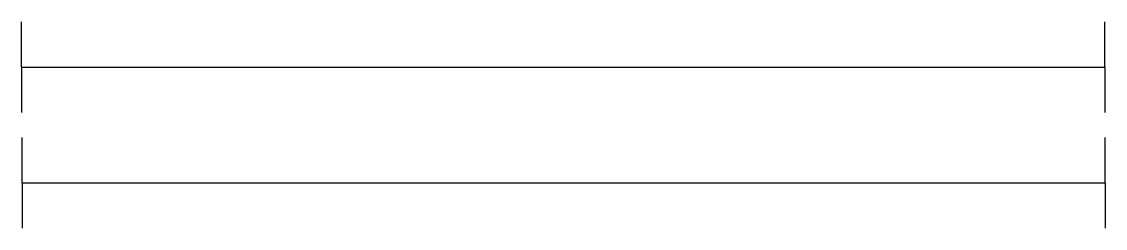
# Model space of a CAD drawing. Header units: millimetres. Extents: x -0.6 to 0.6, y -0.1 to 0.13.
import ezdxf

# ---------------------------------------------------------------- set-up
doc = ezdxf.new("R2010")
doc.units = ezdxf.units.MM

msp = doc.modelspace()

# ---------------------------------------------------------------- linework, layer by layer
for p, q in [((-0.5968, 0.076), (-0.5968, 0.126)), ((0.5972, 0.076), (0.5972, 0.126)), ((-0.5968, 0.076), (0.5972, 0.076)), ((-0.5968, 0.076), (-0.5968, 0.026)), ((0.5972, 0.076), (0.5972, 0.026)), ((-0.5962, -0.0512), (-0.5962, -0.0012)), ((0.5978, -0.0512), (0.5978, -0.0012)), ((-0.5962, -0.0512), (0.5978, -0.0512)), ((-0.5962, -0.0512), (-0.5962, -0.1012)), ((0.5978, -0.0512), (0.5978, -0.1012))]:
    msp.add_line(p, q)

doc.saveas('drawing.dxf')
